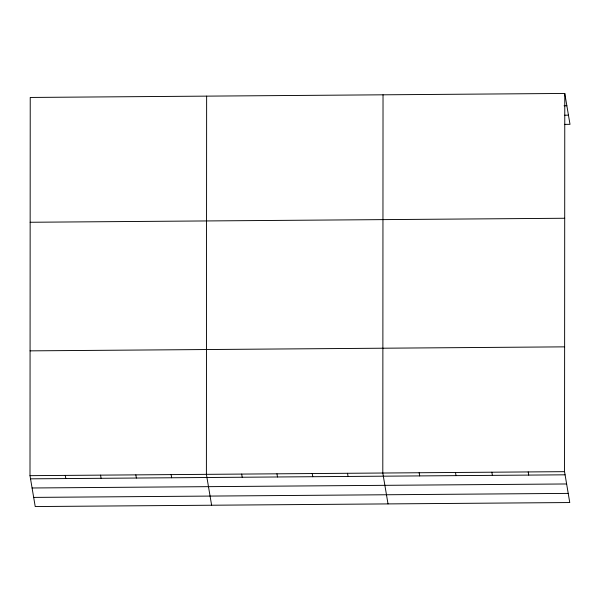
<?xml version="1.0" encoding="UTF-8"?>
<svg xmlns="http://www.w3.org/2000/svg" width="600" height="600" viewBox="0 0 600 600"><rect width="100%" height="100%" fill="white"/><g stroke="black" fill="none" stroke-linecap="round" stroke-linejoin="round"><path stroke-width="0.9" d="M564.78 93.45L564.548 471.66L569.768 502.545L35.22 506.55L30 475.665L30.233 97.455L564.78 93.45L570 124.335L564.405 124.373M206.632 96.135L206.4 474.345L211.62 505.23M383.032 94.808L382.8 473.025L388.02 503.91M564.06 105.78L566.857 105.757M564.727 115.208L568.455 115.185M30.157 222.263L564.697 218.257M30.075 350.858L564.623 346.853M30 475.665L564.548 471.66M30.532 478.83L565.08 474.817M32.085 487.98L566.625 483.967M33.675 497.4L568.222 493.395M528.195 471.93L528.727 475.095M491.85 472.207L492.382 475.365M455.498 472.478L456.03 475.635M419.145 472.748L419.685 475.912M347.52 473.287L348.053 476.445M312.24 473.55L312.772 476.715M276.96 473.82L277.493 476.978M241.68 474.082L242.212 477.24M171.12 474.607L171.653 477.772M135.84 474.877L136.373 478.035M100.56 475.14L101.093 478.298M65.28 475.403L65.812 478.56"/></g></svg>
